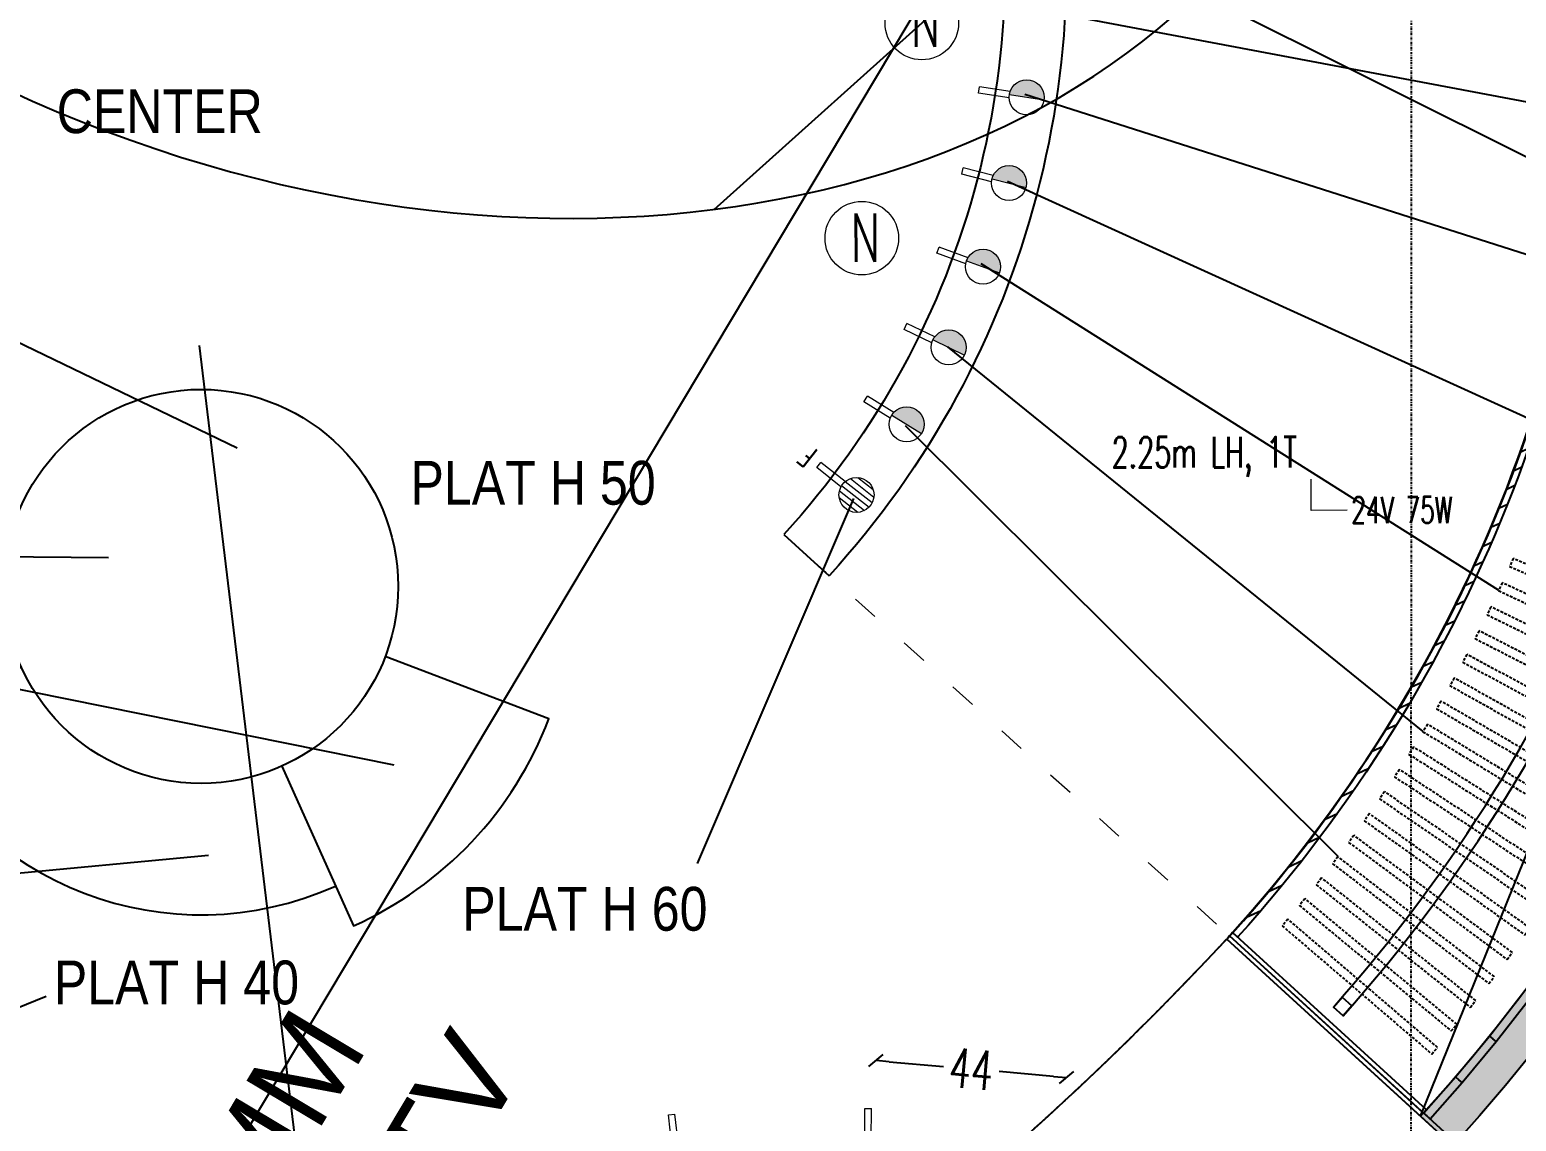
# Model space of a CAD drawing. Header units: millimetres. Extents: x 1734 to 22014, y 983 to 3953.
# Drawn here: x 3898.7 to 4238.2, y 2307.8 to 2557.2 of the extents above; entities that cross this region are included whole.
import ezdxf

# ---------------------------------------------------------------- set-up
doc = ezdxf.new("R2010")
doc.units = ezdxf.units.MM
for name, pattern in [('ACAD_ISO03W100', [30, 12, -18]), ('DASHDOT', [25.4, 12.7, -6.35, 0, -6.35]), ('HIDDEN', [0.375, 0.25, -0.125]), ('HIDDEN1', [0.375, 0.25, -0.125]), ('HIDDEN2', [4.7624999999999975, 3.174999999999998, -1.587499999999999]), ('PUNTO2', [0.125, 0, -0.125])]:
    doc.linetypes.add(name, pattern=pattern)
for name, color, linetype in [('ARCH PLAN_text', 3, 'Continuous'), ('CLNG_projection', 1, 'Continuous'), ('FLOO_areas', 6, 'Continuous'), ('LAY_furn freestanding', 1, 'Continuous'), ('LAY_furn prod', 8, 'Continuous'), ('LAY_furn wall', 1, 'Continuous'), ('LAY_new wall', 6, 'Continuous'), ('LAY_new wall hatch', 8, 'Continuous'), ('LAY_projections', 1, 'HIDDEN'), ('LAY_text', 3, 'Continuous'), ('LD_beam', 240, 'Continuous'), ('LD_light integrated', 240, 'Continuous'), ('LD_pointing', 30, 'Continuous'), ('LD_quote', 242, 'Continuous'), ('MATERIALE_xorel scuro', 177, 'Continuous'), ('MATERIALS_blackglass', 10, 'Continuous'), ('SURVEY_axis', 8, 'Continuous')]:
    doc.layers.add(name, color=color, linetype=linetype)
doc.layers.add('LD_light', color=240, linetype='Continuous', lineweight=5)
doc.layers.add('LD_text', color=7, linetype='Continuous', lineweight=9)
doc.styles.add('Detail 1-50', font='Arial Narrow.ttf', dxfattribs={"height": 0.125})
doc.styles.add('SIMPLEX', font='SIMPLEX.SHX', dxfattribs={"width": 0.65})
doc.styles.get("Standard").update_dxf_attribs({"font": 'Arial.ttf'})
doc.dimstyles.new('Illuminazione 1_100', dxfattribs={"dimtxt": 9, "dimasz": 3, "dimexe": 0.05, "dimexo": 0.05, "dimgap": 1.5, "dimtad": 0, "dimdec": 0, "dimlfac": -1, "dimzin": 0, "dimdsep": 46, "dimtxsty": 'SIMPLEX', "dimblk": 'LINEET2S', "dimcen": 0, "dimdle": 0.1000000014901161, "dimse1": 1, "dimse2": 1, "dimclrd": 7, "dimclrt": 256, "dimadec": 0, "dimazin": 0, "dimtfac": 1, "dimtdec": 0, "dimtix": 1, "dimtmove": 2, "dimatfit": 3, "dimldrblk": 'OBLIQUE', "dimfxl": 1, "dimtolj": 1, "dimarcsym": 0})

# ---------------------------------------------------------------- blocks, each defined once
blk = doc.blocks.new('purefasciostrettoplan')
at = {"layer": 'LD_light'}
blk.add_hatch(color=256, dxfattribs=at).paths.add_polyline_path([(-4.300000000000005, -3.20375193e-08, 1), (4.300000000000005, 0)])
for p, q in [((4.300000000000181, 0), (-4.300000001001535, -3.20375193e-08)), ((4.22373778999281, 0.8062499999999772), (11.80825933678989, 0.8062499999999772)), ((11.80825933678989, 0.8062499999999772), (11.80825933779124, -0.806250000000091)), ((4.223737790994163, -0.806250000000091), (11.80825933779124, -0.806250000000091))]:
    blk.add_line(p, q, dxfattribs=at)
blk.add_circle((0, 0), 4.300000000000005, dxfattribs=at)
blk = doc.blocks.new('LINEET2S')
blk.add_line((-1, 0), (0, 0))
at = {"color": 5}
blk.add_line((0.5, 0.5), (-0.5, -0.5), dxfattribs=at)
blk = doc.blocks.new('*D337')
at = {"layer": 'DEFPOINTS', "color": 0, "transparency": 16777216}
for p in [(4135.460166927625, 2317.808346311295), (4090.019320074723, 2299.760215175988), (4133.501893318014, 2295.87751759289)]:
    blk.add_point(p, dxfattribs=at)
at = {"layer": 'LD_quote', "color": 7, "lineweight": -2, "transparency": 16777216}
for p, q in [((4094.965704822036, 2321.424225925101), (4107.369144138362, 2320.316683287591)), ((4132.472055789924, 2318.075164280588), (4120.068616473598, 2319.182706918098))]:
    blk.add_line(p, q, dxfattribs=at)
at = {"layer": 'LD_quote', "color": 7, "lineweight": -2, "transparency": 16777216, "xscale": 3, "yscale": 3, "zscale": 3}
for p, rotation in [((4091.977593684333, 2321.691043894393), 174.8974099278625), ((4135.460166927626, 2317.808346311296), 354.8974099278626)]:
    blk.add_blockref('LINEET2S', p, dxfattribs=dict(at, rotation=rotation))
at = {"layer": 'LD_quote', "transparency": 16777216, "insert": (4113.718880305979, 2319.749695102844), "char_height": 9, "attachment_point": 5, "rotation": 354.89740992786255, "style": 'SIMPLEX'}
blk.add_mtext('\\A1;44', dxfattribs=at)
blk = doc.blocks.new('_Oblique')
at = {"color": 0, "linetype": 'ByBlock', "lineweight": -2}
blk.add_line((-0.5, -0.5), (0.5, 0.5), dxfattribs=at)
blk = doc.blocks.new('A$C2ABF7FAD')
at = {"layer": 'LD_light', "ltscale": 0.5}
h = blk.add_hatch(dxfattribs=at)
h.set_pattern_fill('LINE', color=70, scale=10, angle=450.0000000140827, style=0)
h.set_pattern_definition([(90.00000001408272, (4318.243481400244, -3313.514310298712), (-1.25, -3.072372e-10), [])])
h.paths.add_polyline_path([(-9.2636473701e-06, 4.00000228616409, 1), (7.999990736352628, 4.00000228616409, 1)])
at = {"layer": 'LD_light', "color": 70}
for p, q in [((3.249990748467098, 7.929060644635682), (3.24999073809522, 14.9844295558014)), ((3.24999073809522, 14.9844295558014), (4.749990734606398, 14.98442957318912)), ((4.749990744981914, 7.929060662023402), (4.749990734606398, 14.98442957318912))]:
    blk.add_line(p, q, dxfattribs=at)
blk.add_circle((3.999990736352629, 4.00000228616409), 3.999999999999999, dxfattribs=at)
at = {"layer": 'LD_light', "color": 70, "insert": (3.999990736352629, 18.20237662298677), "char_height": 5.075721127553122, "width": 7.492213639557688, "attachment_point": 5, "rotation": 90.00000001434313, "style": 'SIMPLEX'}
blk.add_mtext('F', dxfattribs=at)
blk = doc.blocks.new('24v75w')
at = {"layer": 'LD_light', "color": 7}
for p, q in [((0, -7.154871090875531), (0, 0)), ((8.246694318742811, -7.154871090875531), (0, -7.154871090875531))]:
    blk.add_line(p, q, dxfattribs=at)
at = {"layer": 'LD_light', "color": 7, "linetype": 'Continuous', "lineweight": 0, "insert": (9.169808406062657, -10.074464767893), "char_height": 6, "width": 128.0659965766446, "attachment_point": 7, "style": 'SIMPLEX'}
blk.add_mtext('24V 75W', dxfattribs=at)
blk = doc.blocks.new('n')
at = {"layer": 'LD_light'}
blk.add_circle((0, 0), 8.4, dxfattribs=at)
at = {"layer": 'LD_light', "style": 'SIMPLEX', "width": 0.65}
blk.add_text('N', height=11.00743271275656, dxfattribs=at).set_placement((-2.548315764128347, -5.407151251711184))

msp = doc.modelspace()

# ---------------------------------------------------------------- hatches: boundary and pattern name
at = {"layer": 'LAY_new wall hatch'}
h = msp.add_hatch(color=144, dxfattribs=at)
h.dxf.hatch_style = 1
edge = h.paths.add_edge_path()
edge.add_arc((3928.467511322051, 2572.071788411982), 390.0000000000006, 317.5745539302927, 478.5768138355834)
edge.add_line((3741.916268103563, 2914.560669477685), (3737.132902892827, 2923.342435658858))
edge.add_arc((3928.467511322071, 2572.071788411989), 400.0000000000071, -42.42544606971052, 118.5768138355871, ccw=False)
edge.add_line((4223.729830596014, 2302.219675548336), (4216.348272614156, 2308.965978369941))
at = {"layer": 'LD_light integrated'}
h = msp.add_hatch(dxfattribs=at)
h.set_pattern_fill('ANSI31', color=256, angle=340)
h.set_pattern_definition([(24.99999999999999, (5522.145240344093, 16570.89187292271), (-1.341812981026721, 2.877527223841363), [])])
edge = h.paths.add_edge_path()
edge.add_line((4258.282684758396, 2562.717895449307), (4259.780495505478, 2562.61877928664))
edge.add_arc((3928.411436564322, 2571.936666000538), 331.5000395721866, 317.94721197713625, 358.3893036375773, ccw=False)
edge.add_line((4174.559505749356, 2349.892966984244), (4173.450213842483, 2350.893630036624))
edge.add_arc((3928.362599908574, 2571.94678256065), 330.0491398937864, 317.9515865868492, 358.3976773509448)

# ---------------------------------------------------------------- linework, layer by layer
at = {"color": 3}
for p, q in [((3717.434596785303, 2789.159158899436), (4244.975688866972, 2525.94832850216)), ((3918.750164505947, 2256.306536400947), (4226.833966700186, 2772.169516939886)), ((4009.394844979944, 1888.448524692167), (3937.493204194162, 2484.988882017042)), ((3345.724001875045, 2110.335664621525), (3902.433817307814, 2336.398543630421))]:
    msp.add_line(p, q, dxfattribs=at)
at = {"color": 144, "linetype": 'HIDDEN2', "ltscale": 0.2}
for points in [[(4236.685888775777, 2434.566581965852), (4277.781672436275, 2416.232554439701), (4278.59651810411, 2418.0590337135), (4237.500734443605, 2436.393061239653)], [(4234.153052069531, 2429.024243246313), (4274.911124169193, 2409.951237224225), (4275.758813325734, 2411.762707095319), (4235.000741226064, 2430.835713117412)], [(4231.520563640792, 2423.528537201117), (4271.927637283294, 2403.722770373), (4272.807893586771, 2405.518640312664), (4232.400819944265, 2425.324407140781)], [(4228.789281665617, 2418.081255398718), (4268.832184378098, 2397.549184330284), (4269.744720870025, 2399.328868895283), (4229.701818157544, 2419.86093996372)], [(4225.960096526156, 2412.684173621562), (4265.625774553373, 2391.432491649506), (4266.570293752131, 2393.195410672937), (4226.90461572491, 2414.447092644995)], [(4223.033930520447, 2407.339051287165), (4262.309453080245, 2385.374686337187), (4263.285647078017, 2387.120265117623), (4224.010124518227, 2409.084630067598)], [(4220.01173756173, 2402.047630874561), (4258.884301060356, 2379.377743202905), (4259.891851623543, 2381.105412691732), (4221.019288124917, 2403.775300363388)], [(4216.894502867457, 2396.811637356283), (4255.351435073513, 2373.443617215519), (4256.390013746437, 2375.152814202456), (4217.933081540374, 2398.520834343219)], [(4213.683242638162, 2391.632777635998), (4251.712006813646, 2367.574242865865), (4252.781275025656, 2369.264410162551), (4214.752510850169, 2393.322944932685)], [(4210.379003726146, 2386.512739992096), (4247.967202713371, 2361.771533536107), (4249.066811889192, 2363.442120157763), (4211.47861290197, 2388.183326613749)], [(4206.982863294241, 2381.453193527303), (4244.118243557208, 2356.037380876011), (4245.247835230588, 2357.687842221032), (4208.112454967628, 2383.103654872322)], [(4203.495928464621, 2376.455787624577), (4240.166384083626, 2350.373654186258), (4241.325590014221, 2352.003452213769), (4204.655134395212, 2378.085585652089)], [(4199.919335957911, 2371.522151409409), (4236.112912576031, 2344.782199809064), (4237.301354869378, 2346.390803214314), (4201.107778251258, 2373.13075481466)], [(4196.254251722658, 2366.653893218735), (4231.95915044273, 2339.264840526299), (4233.17644167351, 2340.851724913857), (4197.47154295343, 2368.240777606294)], [(4192.501870555148, 2361.852600076632), (4227.706451786224, 2333.823374965253), (4228.952195124508, 2335.388023019967), (4193.747613893429, 2363.417248131347)], [(4188.663415710002, 2357.119837176969), (4223.356202961728, 2328.4595770123), (4224.62999230238, 2330.001478667932), (4189.937205050646, 2358.661738832602)], [(4184.740138501351, 2352.457147373138), (4218.909822125268, 2323.175195234622), (4220.21124222031, 2324.693847840129), (4186.041558596396, 2353.975799978647)]]:
    msp.add_lwpolyline(points, close=True, dxfattribs=at)
at = {"layer": 'CLNG_projection', "color": 144}
msp.add_lwpolyline([(4013.62253669438, 2222.43683314827, 0.07337692119834342), (4172.058924723748, 2349.443795300218, 1.124415924122004)], format="xyb", dxfattribs=at)
at = {"layer": 'FLOO_areas', "color": 144}
msp.add_lwpolyline([(4172.058924722849, 2349.443795299256), (4220.039050668453, 2305.592826129805), (4139.462027730089, 2217.428457914006), (4130.796734232605, 2225.348023963596)], dxfattribs=at)
msp.add_arc((3928.467511322062, 2572.071788411992), 330, 317.5745539301358, 358.7036395571315, dxfattribs=at)
at = {"layer": 'LAY_furn freestanding', "color": 144}
for points in [[(3956.243055914583, 2388.932769874071), (3972.608479679395, 2352.433825985269, 0.198912367379658), (4017.266053987569, 2399.741415955213), (3979.885301136557, 2413.977964564041, -0.198912367379658)], [(3896.770642304262, 2411.582980013558), (3869.396434387661, 2399.30891218995, 0.4142135623730949), (3968.517123738195, 2361.558561957467)]]:
    msp.add_lwpolyline(points, format="xyb", dxfattribs=at)
msp.add_circle((3937.831954179168, 2429.994081748974), 44.99999999999999, dxfattribs=at)
at = {"layer": 'LAY_furn freestanding', "color": 144, "extrusion": (0, 0, -1)}
msp.add_ellipse((3977.976263203313, 2697.676824255187), major_axis=(219.8015598339427, -83.14008837237161), ratio=0.7446687319969264, dxfattribs=at)
at = {"layer": 'LAY_furn prod', "color": 144}
msp.add_lwpolyline([(4198.416365014436, 2336.160020071295), (4200.662884863221, 2334.171767429143), (4198.674632221064, 2331.925247580364), (4196.428112372283, 2333.913500222516)], close=True, dxfattribs=at)
for radius in [358.4999999999999, 361.5]:
    msp.add_arc((3928.467511322058, 2572.071788411985), radius, 318.3703350419457, 357.5681121231345, dxfattribs=at)
at = {"layer": 'LAY_furn wall', "color": 144}
msp.add_lwpolyline([(3770.616495633847, 2861.870092141578, -0.8465793634240266), (4172.058924723064, 2349.44379529949), (4216.348272614156, 2308.965978369941), (4318.308516450441, 2560.936676356409), (4258.332977199923, 2562.649770518802, -0.1798803777013964)], format="xyb", dxfattribs=at)
at = {"layer": 'LAY_new wall', "color": 144}
msp.add_lwpolyline([(4216.348272614156, 2308.965978369941, 0.8465794171280088), (3741.916268103563, 2914.560669477685), (3737.132902892827, 2923.342435658858, -0.8465794171280598), (4223.729830596014, 2302.219675548336)], format="xyb", close=True, dxfattribs=at)
at = {"layer": 'LAY_projections', "color": 144, "linetype": 'HIDDEN1', "ltscale": 0.3}
msp.add_lwpolyline([(4013.62253669438, 2222.436833148274, 0.07337692119834342), (4172.058924723748, 2349.443795300222, 1.124415924122004)], format="xyb", dxfattribs=at)
at = {"layer": 'LD_beam'}
msp.add_line((4070.931087403755, 2441.869433971205), (4081.265197798013, 2432.42453257631), dxfattribs=at)
for points in [[(3829.999350737471, 2754.154407045486, -0.2226484476338416), (4005.362516440266, 2764.259696612015, -0.5240085129591884), (4081.265197798013, 2432.42453257631, -0.5240085129591884)], [(3836.658556598835, 2741.839579507271, -0.2226484476338412), (4000.161974507024, 2751.261451976658, -0.5240085129591886), (4070.931087403755, 2441.869433971205, -0.5240085129591886)]]:
    msp.add_lwpolyline(points, format="xyb", dxfattribs=at)
at = {"layer": 'LD_light integrated'}
msp.add_lwpolyline([(4258.282684758396, 2562.717895449307), (4259.780495505478, 2562.618779286639, -0.1783166232700156), (4174.559505749356, 2349.892966984244), (4173.450213842487, 2350.893630036624, 0.1783346275423229), (4258.282684758396, 2562.717895449307)], format="xyb", dxfattribs=at)
at = {"layer": 'LD_pointing'}
for p, q in [((4054.996895410644, 2516.114354400972), (4128.304647845416, 2581.888791391653)), ((4264.009553264445, 2536.19500977056), (4127.657714973346, 2561.940930653092)), ((4258.169798905263, 2500.119343922774), (4125.952981432554, 2542.342950304402)), ((4248.463721935641, 2464.886568454513), (4121.97526983736, 2522.460911444373)), ((4234.158237007017, 2429.097929197696), (4116.008702444571, 2503.714985633602)), ((3946.052944837855, 2461.575748796046), (3865.985042580709, 2500.158546806158)), ((4216.913977624172, 2396.877671329024), (4108.337401510988, 2484.685041643525)), ((4197.50369242088, 2368.298199202991), (4098.676280018324, 2466.646781691044)), ((4051.213617020931, 2366.704207362678), (4086.896361415802, 2450.055836757643)), ((3916.64954730614, 2436.520234389726), (3863.563115836838, 2436.935090064719)), ((3981.944479390622, 2389.18079312818), (3859.125004764202, 2413.914286102572)), ((3939.534793774586, 2368.520860056074), (3837.837503588584, 2358.981737410859))]:
    msp.add_line(p, q, dxfattribs=at)
at = {"layer": 'LD_text', "color": 9, "linetype": 'ACAD_ISO03W100', "ltscale": 0.5}
msp.add_line((4076.098142600884, 2437.146983273756), (4172.732389688999, 2350.182505460104), dxfattribs=at)
at = {"layer": 'MATERIALE_xorel scuro', "color": 1}
for p, q in [((4232.074554733259, 2327.280523880119), (4240.678946457494, 2338.353967588088)), ((4233.633262982031, 2326.0269081563347), (4242.274274881237, 2337.1474802911716)), ((4224.32100443486, 2317.964113177747), (4232.074554733259, 2327.280523880119)), ((4225.839286306971, 2316.6619224510696), (4233.633262982031, 2326.0269081563347)), ((4232.074554733259, 2327.280523880119), (4232.853908857645, 2326.653716018227)), ((4233.633262982031, 2326.0269081563347), (4232.853908857645, 2326.653716018227)), ((4217.021956541008, 2309.704999079982), (4224.32100443486, 2317.964113177747)), ((4218.520588069632, 2308.3805733397403), (4225.839286306971, 2316.6619224510696)), ((4224.32100443486, 2317.964113177747), (4225.0801453709155, 2317.3130178144083)), ((4225.839286306971, 2316.6619224510696), (4225.0801453709155, 2317.3130178144083)), ((4217.021956541008, 2309.704999079982), (4217.77127230532, 2309.0427862098613)), ((4218.520588069632, 2308.3805733397403), (4217.77127230532, 2309.0427862098613))]:
    msp.add_line(p, q, dxfattribs=at)
at = {"layer": 'MATERIALS_blackglass', "color": 1}
for p, q in [((4172.058924723122, 2349.443795299554), (4172.396239864202, 2349.8128731986462)), ((4223.729830596018, 2302.21967554834), (4172.058924723122, 2349.443795299554)), ((4172.733555005282, 2350.181951097738), (4172.396239864202, 2349.8128731986462)), ((4172.733555005278, 2350.181951097738), (4173.070870146357, 2350.5510289968297)), ((4224.404460878178, 2302.957831346524), (4172.733555005282, 2350.181951097738)), ((4217.021956541183, 2309.704999080176), (4172.733555005278, 2350.181951097738)), ((4173.408185287438, 2350.920106895922), (4173.070870146357, 2350.5510289968297)), ((4217.696586823343, 2310.44315487836), (4173.408185287438, 2350.920106895922)), ((4217.021956541183, 2309.704999080176), (4217.359271682262, 2310.0740769792683)), ((4217.696586823343, 2310.44315487836), (4217.359271682262, 2310.0740769792683))]:
    msp.add_line(p, q, dxfattribs=at)
at = {"layer": 'SURVEY_axis', "color": 144, "linetype": 'DASHDOT', "ltscale": 0.04}
msp.add_line((4213.622064751688, 1032.667156971501), (4214.844616444709, 3788.912763240565), dxfattribs=at)

# ---------------------------------------------------------------- block references
at = {"layer": 'LD_light'}
for p, xscale, yscale, zscale, rotation in [((4126.376176136404, 2541.733575304777), 0.9302325581395432, 0.9302325581395432, 0.9302325581395432, 171.3047771612205), ((4122.364579793619, 2522.121119246251), 0.9302325581395435, 0.9302325581395435, 0.9302325581395435, 165.5751989537177), ((4116.415046140504, 2503.007135172396), 0.9302325581395435, 0.9302325581395435, 0.9302325581395435, 159.8456207462148), ((4108.587020955987, 2484.582603710904), 0.9302325581395433, 0.9302325581395433, 0.9302325581395433, 154.1160425387118), ((4098.958719287093, 2467.03161670624), 0.9302325581395432, 0.9302325581395432, 0.9302325581395432, 148.3864643312089), ((4046.557121800088, 2298.434070283866), 0.9302325581395444, 0.9302325581395444, 0.9302325581395444, 96.49914822038903), ((4090.105918008157, 2299.775713598325), 0.9302325581395446, 0.9302325581395446, 0.9302325581395446, 89.55924340293191)]:
    msp.add_blockref('purefasciostrettoplan', p, dxfattribs=dict(at, xscale=xscale, yscale=yscale, zscale=zscale, rotation=rotation))
at = {"layer": 'LD_light', "rotation": 51.72017121031008}
msp.add_blockref('A$C2ABF7FAD', (4088.175508387194, 2445.288349581802), dxfattribs=at)
at = {"layer": 'LD_light integrated', "extrusion": (7.092428565952919e-09, 7.292485412528892e-09, 1), "rotation": 0.02541393537362336}
msp.add_blockref('24v75w', (4191.361026728555, 2454.524276393765, 3.018594037596096e-05), dxfattribs=at)
at = {"layer": 'LD_quote', "linetype": 'PUNTO2', "rotation": 0.02541393537362653}
for p in [(4102.42884908435, 2558.672050251521), (4088.722131012677, 2509.544570405357)]:
    msp.add_blockref('n', p, dxfattribs=at)

# ---------------------------------------------------------------- texts
at = {"insert": (3927.130693126976, 2281.806397349927), "char_height": 20, "attachment_point": 1, "rotation": 59.15349719046053}
msp.add_mtext_dynamic_manual_height_columns('4MM CCTV', width=123.5661436287628, gutter_width=12.5, heights=[0], dxfattribs=at)
at = {"layer": 'ARCH PLAN_text', "color": 144, "insert": (3928.387391087683, 2543.534208730126), "char_height": 10, "width": 131.2020389772588, "attachment_point": 2, "style": 'Detail 1-50'}
msp.add_mtext('CENTER', dxfattribs=at)
at = {"layer": 'LAY_text', "color": 144, "char_height": 10, "width": 80.26512028149634, "attachment_point": 2, "style": 'Detail 1-50'}
for s, insert in [('PLAT H 50', (4013.645430839515, 2458.669222012614)), ('PLAT H 60', (4025.476279839346, 2361.350734682052)), ('PLAT H 40', (3932.194883748805, 2344.524664599957))]:
    msp.add_mtext(s, dxfattribs=dict(at, insert=insert))
at = {"layer": 'LD_light integrated', "linetype": 'Continuous', "lineweight": 0, "extrusion": (8.73611925144372e-09, 5.650252121216105e-09, 1), "insert": (4145.786216505156, 2454.984645852557), "char_height": 7, "width": 128.0659965766446, "attachment_point": 7, "text_direction": (0.9999999016286629, 0.0004435568337322615, -8.738624600000668e-09), "style": 'SIMPLEX'}
msp.add_mtext('\\pt35;2.25m LH, 1T', dxfattribs=at)

# ---------------------------------------------------------------- dimensions: what is measured, and where the dimension line sits
at = {"layer": 'LD_quote'}
dim = msp.add_aligned_dim(p1=(4090.019320074724, 2299.760215175988), p2=(4133.501893318014, 2295.87751759289), distance=22.01808538011682, dimstyle='Illuminazione 1_100', dxfattribs=at)
dim.commit()
dim.dimension.update_dxf_attribs({"geometry": '*D337', "text_midpoint": (4113.718880305978, 2319.749695102843)})

doc.saveas('drawing.dxf')
